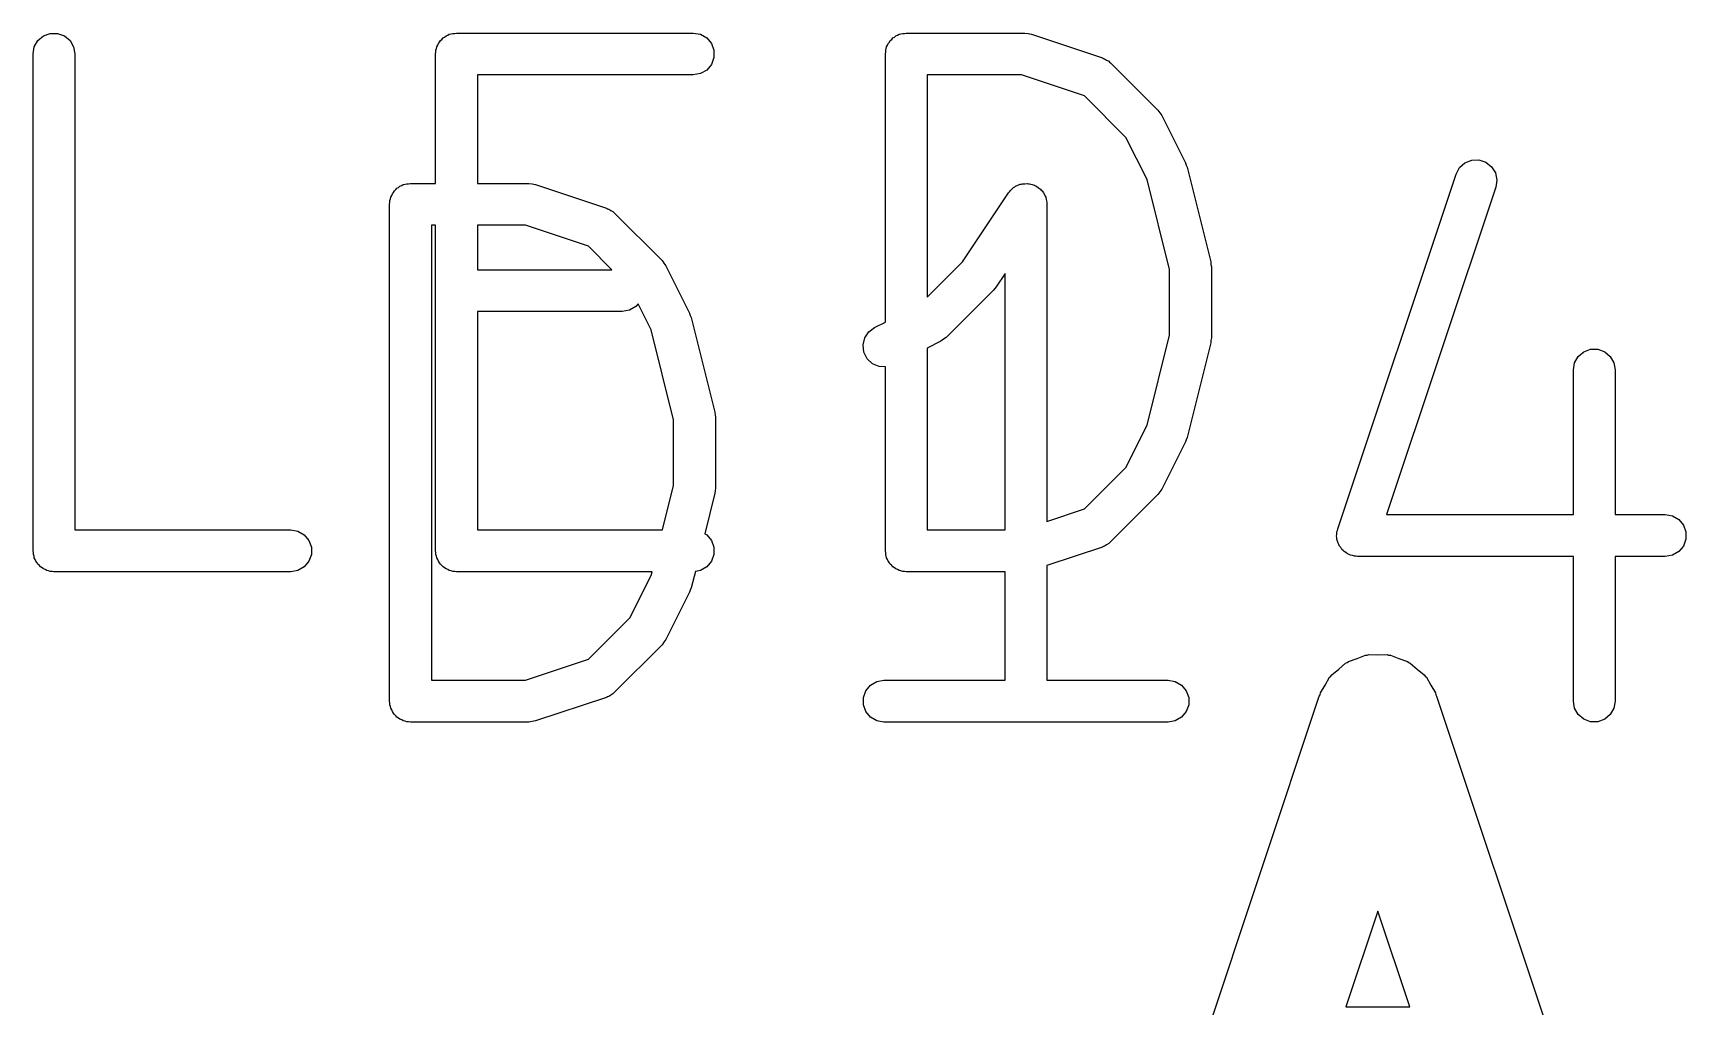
# Model space of a CAD drawing. Extents: x -2.2 to 86.5, y -78.6 to 9.2.
# Drawn here: x 10.736 to 14.747, y -45.05 to -42.685 of the extents above; entities that cross this region are included whole.
import ezdxf

# ---------------------------------------------------------------- set-up
doc = ezdxf.new("R2010")
doc.units = 0
doc.header["$MEASUREMENT"] = 0
doc.layers.add('BLACK', color=7, linetype='CONTINUOUS')

msp = doc.modelspace()

# ---------------------------------------------------------------- linework, layer by layer
at = {"layer": 'Black'}
for p, q in [((10.7395, -42.7187), (10.7483, -42.7034)), ((10.7483, -42.7034), (10.7619, -42.6921)), ((10.7619, -42.6921), (10.7784, -42.686)), ((10.7784, -42.686), (10.7961, -42.686)), ((10.7961, -42.686), (10.8127, -42.6921)), ((10.8127, -42.6921), (10.8262, -42.7034)), ((10.8262, -42.7034), (10.835, -42.7187)), ((11.7162, -42.7187), (11.7184, -42.7148)), ((11.7184, -42.7148), (11.72, -42.7106)), ((11.72, -42.7106), (11.7228, -42.7072)), ((11.7228, -42.7072), (11.725, -42.7034)), ((11.725, -42.7034), (11.7284, -42.7005)), ((11.7284, -42.7005), (11.7313, -42.6971)), ((11.7313, -42.6971), (11.7351, -42.6949)), ((11.7351, -42.6949), (11.7386, -42.6921)), ((11.7386, -42.6921), (11.7427, -42.6905)), ((11.7427, -42.6905), (11.7466, -42.6883)), ((11.7466, -42.6883), (11.751, -42.6875)), ((11.751, -42.6875), (11.7551, -42.686)), ((11.7551, -42.686), (11.7596, -42.686)), ((11.7596, -42.686), (11.764, -42.6852)), ((11.764, -42.6852), (12.3385, -42.6852)), ((12.3385, -42.6852), (12.3559, -42.6883)), ((12.3559, -42.6883), (12.3711, -42.6971)), ((12.3711, -42.6971), (12.3825, -42.7106)), ((12.3825, -42.7106), (12.3885, -42.7272)), ((12.8078, -42.7187), (12.81, -42.7148)), ((12.81, -42.7148), (12.8116, -42.7106)), ((12.8116, -42.7106), (12.8144, -42.7072)), ((12.8144, -42.7072), (12.8166, -42.7034)), ((12.8166, -42.7034), (12.82, -42.7005)), ((12.82, -42.7005), (12.8229, -42.6971)), ((12.8229, -42.6971), (12.8267, -42.6949)), ((12.8267, -42.6949), (12.8301, -42.6921)), ((12.8301, -42.6921), (12.8343, -42.6905)), ((12.8343, -42.6905), (12.8382, -42.6883)), ((12.8382, -42.6883), (12.8425, -42.6875)), ((12.8425, -42.6875), (12.8467, -42.686)), ((12.8467, -42.686), (12.8512, -42.686)), ((12.8512, -42.686), (12.8555, -42.6852)), ((12.8555, -42.6852), (13.1428, -42.6852)), ((13.1428, -42.6852), (13.1508, -42.6867)), ((13.1508, -42.6867), (13.1589, -42.6879)), ((13.1589, -42.6879), (13.3312, -42.7453)), ((10.7365, -42.736), (10.7395, -42.7187)), ((10.7365, -43.9425), (10.7365, -42.736)), ((10.835, -42.7187), (10.8381, -42.736)), ((10.8381, -42.736), (10.8381, -43.8917)), ((11.7132, -42.736), (11.7139, -42.7317)), ((11.7132, -43.0502), (11.7132, -42.736)), ((11.7139, -42.7272), (11.7154, -42.7231)), ((11.7139, -42.7317), (11.7139, -42.7272)), ((11.7154, -42.7231), (11.7162, -42.7187)), ((12.3885, -42.7449), (12.3825, -42.7614)), ((12.3885, -42.7272), (12.3885, -42.7449)), ((12.8047, -42.736), (12.8055, -42.7317)), ((12.8047, -43.3872), (12.8047, -42.736)), ((12.8055, -42.7272), (12.807, -42.7231)), ((12.8055, -42.7317), (12.8055, -42.7272)), ((12.807, -42.7231), (12.8078, -42.7187)), ((13.3312, -42.7453), (13.3338, -42.7467)), ((13.3338, -42.7467), (13.3366, -42.7475)), ((13.3366, -42.7475), (13.3415, -42.7509)), ((13.3415, -42.7509), (13.3467, -42.7537)), ((13.3467, -42.7537), (13.3487, -42.7559)), ((12.3385, -42.7868), (11.8148, -42.7868)), ((11.8148, -42.7868), (11.8148, -43.0502)), ((12.3559, -42.7838), (12.3385, -42.7868)), ((12.3711, -42.775), (12.3559, -42.7838)), ((12.3825, -42.7614), (12.3711, -42.775)), ((12.9063, -42.7868), (12.9063, -43.3263)), ((13.1346, -42.7868), (12.9063, -42.7868)), ((13.2877, -42.8379), (13.1346, -42.7868)), ((13.3487, -42.7559), (13.3511, -42.7576)), ((13.3511, -42.7576), (13.466, -42.8725)), ((13.3883, -42.9385), (13.2877, -42.8379)), ((13.466, -42.8725), (13.4707, -42.8792)), ((13.4707, -42.8792), (13.4755, -42.8857)), ((13.4755, -42.8857), (13.533, -43.0006)), ((13.4396, -43.041), (13.3883, -42.9385)), ((14.211, -43.0003), (14.2274, -42.9938)), ((14.2274, -42.9938), (14.2451, -42.9933)), ((14.2451, -42.9933), (14.2618, -42.9989)), ((13.533, -43.0006), (13.5345, -43.0059)), ((13.5345, -43.0059), (13.5368, -43.011)), ((13.5368, -43.011), (13.5943, -43.2408)), ((13.9022, -43.8893), (14.1894, -43.0275)), ((14.1894, -43.0275), (14.1978, -43.012)), ((14.1978, -43.012), (14.211, -43.0003)), ((14.2618, -42.9989), (14.2756, -43.0099)), ((14.2756, -43.0099), (14.2849, -43.0249)), ((14.2849, -43.0249), (14.2884, -43.0422)), ((11.6067, -43.0798), (11.6083, -43.0756)), ((11.6083, -43.0756), (11.6111, -43.0722)), ((11.6111, -43.0722), (11.6133, -43.0684)), ((11.6133, -43.0684), (11.6168, -43.0655)), ((11.6168, -43.0655), (11.6196, -43.0621)), ((11.6196, -43.0621), (11.6235, -43.0599)), ((11.6235, -43.0599), (11.6269, -43.0571)), ((11.6269, -43.0571), (11.631, -43.0555)), ((11.631, -43.0555), (11.6349, -43.0533)), ((11.6349, -43.0533), (11.6393, -43.0525)), ((11.6393, -43.0525), (11.6434, -43.051)), ((11.6434, -43.051), (11.6479, -43.051)), ((11.6479, -43.051), (11.6523, -43.0502)), ((11.6523, -43.0502), (11.7132, -43.0502)), ((11.8148, -43.0502), (11.9395, -43.0502)), ((11.9395, -43.0502), (11.9475, -43.0517)), ((11.9475, -43.0517), (11.9556, -43.0529)), ((11.9556, -43.0529), (12.1279, -43.1103)), ((12.9916, -43.241), (13.1038, -43.0729)), ((13.1038, -43.0729), (13.1057, -43.0708)), ((13.1057, -43.0708), (13.1071, -43.0684)), ((13.1071, -43.0684), (13.1118, -43.0645)), ((13.1118, -43.0645), (13.1159, -43.0601)), ((13.1159, -43.0601), (13.1185, -43.0589)), ((13.1185, -43.0589), (13.1206, -43.0571)), ((13.1206, -43.0571), (13.1263, -43.055)), ((13.1263, -43.055), (13.1318, -43.0523)), ((13.1318, -43.0523), (13.1346, -43.052)), ((13.1346, -43.052), (13.1372, -43.051)), ((13.1372, -43.051), (13.1433, -43.051)), ((13.1433, -43.051), (13.1493, -43.0504)), ((13.1493, -43.0504), (13.152, -43.051)), ((13.152, -43.051), (13.1548, -43.051)), ((13.1548, -43.051), (13.1605, -43.0531)), ((13.1605, -43.0531), (13.1664, -43.0545)), ((13.1664, -43.0545), (13.1688, -43.0561)), ((13.1688, -43.0561), (13.1714, -43.0571)), ((13.1714, -43.0571), (13.1761, -43.061)), ((13.1761, -43.061), (13.1811, -43.0643)), ((13.1811, -43.0643), (13.1828, -43.0666)), ((13.1828, -43.0666), (13.1849, -43.0684)), ((13.1849, -43.0684), (13.188, -43.0736)), ((13.188, -43.0736), (13.1916, -43.0785)), ((13.4942, -43.2594), (13.4396, -43.041)), ((14.2858, -43.0597), (14.0208, -43.8546)), ((14.2884, -43.0422), (14.2858, -43.0597)), ((11.6015, -43.101), (11.6022, -43.0967)), ((11.6015, -44.3075), (11.6015, -43.101)), ((11.6022, -43.0922), (11.6038, -43.0881)), ((11.6022, -43.0967), (11.6022, -43.0922)), ((11.6038, -43.0881), (11.6045, -43.0837)), ((11.6045, -43.0837), (11.6067, -43.0798)), ((12.1279, -43.1103), (12.1305, -43.1117)), ((12.1305, -43.1117), (12.1333, -43.1125)), ((12.1333, -43.1125), (12.1382, -43.1159)), ((12.1382, -43.1159), (12.1435, -43.1187)), ((13.1916, -43.0785), (13.1924, -43.0812)), ((13.1924, -43.0812), (13.1938, -43.0837)), ((13.1938, -43.0837), (13.1948, -43.0896)), ((13.1948, -43.0896), (13.1965, -43.0955)), ((13.1965, -43.0955), (13.1963, -43.0983)), ((13.1963, -43.0983), (13.1968, -43.101)), ((13.1968, -43.101), (13.1968, -43.871)), ((11.7031, -43.1518), (11.7031, -44.2567)), ((11.7132, -43.1518), (11.7031, -43.1518)), ((11.7132, -43.9425), (11.7132, -43.1518)), ((11.8148, -43.1518), (11.8148, -43.2598)), ((11.9313, -43.1518), (11.8148, -43.1518)), ((12.0844, -43.2029), (11.9313, -43.1518)), ((12.1435, -43.1187), (12.1454, -43.1209)), ((12.1454, -43.1209), (12.1478, -43.1226)), ((12.1478, -43.1226), (12.2627, -43.2375)), ((12.1413, -43.2598), (12.0844, -43.2029)), ((11.8148, -43.2598), (12.1413, -43.2598)), ((12.2627, -43.2375), (12.2674, -43.2442)), ((12.2674, -43.2442), (12.2722, -43.2507)), ((12.2722, -43.2507), (12.3297, -43.3656)), ((12.9063, -43.3263), (12.9916, -43.241)), ((13.0952, -43.2688), (13.0734, -43.3016)), ((13.0952, -43.8917), (13.0952, -43.2688)), ((13.4942, -43.4192), (13.4942, -43.2594)), ((13.5943, -43.2408), (13.5947, -43.247)), ((13.5947, -43.247), (13.5958, -43.2531)), ((13.5958, -43.2531), (13.5958, -43.4255)), ((13.067, -43.3093), (12.9521, -43.4242)), ((13.0699, -43.3052), (13.067, -43.3093)), ((13.0734, -43.3016), (13.0699, -43.3052)), ((12.1988, -43.3495), (12.1835, -43.3583)), ((12.2046, -43.3426), (12.1988, -43.3495)), ((12.2363, -43.406), (12.2046, -43.3426)), ((12.1661, -43.3614), (11.8148, -43.3614)), ((11.8148, -43.3614), (11.8148, -43.8917)), ((12.1835, -43.3583), (12.1661, -43.3614)), ((12.3297, -43.3656), (12.3313, -43.3709)), ((12.3313, -43.3709), (12.3335, -43.376)), ((12.3335, -43.376), (12.391, -43.6058)), ((12.7786, -43.4003), (12.8047, -43.3872)), ((12.2909, -43.6244), (12.2363, -43.406)), ((12.7506, -43.4427), (12.7547, -43.4256)), ((12.7547, -43.4256), (12.7644, -43.4108)), ((12.7644, -43.4108), (12.7786, -43.4003)), ((12.9389, -43.4337), (12.9063, -43.45)), ((12.9455, -43.4289), (12.9389, -43.4337)), ((12.9521, -43.4242), (12.9455, -43.4289)), ((13.4396, -43.6376), (13.4942, -43.4192)), ((13.5947, -43.4316), (13.5943, -43.4378)), ((13.5958, -43.4255), (13.5947, -43.4316)), ((12.7526, -43.4602), (12.7506, -43.4427)), ((12.7605, -43.476), (12.7526, -43.4602)), ((12.7733, -43.4882), (12.7605, -43.476)), ((12.9063, -43.45), (12.9063, -43.8917)), ((13.5943, -43.4378), (13.5368, -43.6676)), ((14.4771, -43.4858), (14.486, -43.4706)), ((14.486, -43.4706), (14.4995, -43.4592)), ((14.4995, -43.4592), (14.5161, -43.4532)), ((14.5161, -43.4532), (14.5337, -43.4532)), ((14.5337, -43.4532), (14.5503, -43.4592)), ((14.5503, -43.4592), (14.5638, -43.4706)), ((14.5638, -43.4706), (14.5726, -43.4858)), ((12.7895, -43.4952), (12.7733, -43.4882)), ((12.8047, -43.4961), (12.7895, -43.4952)), ((12.8047, -43.9425), (12.8047, -43.4961)), ((14.4741, -43.5032), (14.4771, -43.4858)), ((14.4741, -43.8546), (14.4741, -43.5032)), ((14.5726, -43.4858), (14.5757, -43.5032)), ((14.5757, -43.5032), (14.5757, -43.8546)), ((12.2909, -43.7842), (12.2909, -43.6244)), ((12.391, -43.6058), (12.3914, -43.612)), ((12.3914, -43.612), (12.3925, -43.6181)), ((12.3925, -43.6181), (12.3925, -43.7905)), ((13.3883, -43.7401), (13.4396, -43.6376)), ((13.5345, -43.6727), (13.533, -43.678)), ((13.5368, -43.6676), (13.5345, -43.6727)), ((13.533, -43.678), (13.4755, -43.7929)), ((13.2877, -43.8407), (13.3883, -43.7401)), ((12.264, -43.8917), (12.2909, -43.7842)), ((12.3914, -43.7966), (12.391, -43.8028)), ((12.3925, -43.7905), (12.3914, -43.7966)), ((13.4755, -43.7929), (13.4707, -43.7994)), ((12.391, -43.8028), (12.3664, -43.9009)), ((13.466, -43.8061), (13.3511, -43.921)), ((13.4707, -43.7994), (13.466, -43.8061)), ((13.1968, -43.871), (13.2877, -43.8407)), ((14.0208, -43.8546), (14.4741, -43.8546)), ((14.5757, -43.8546), (14.6972, -43.8546)), ((14.6972, -43.8546), (14.7146, -43.8576)), ((14.7146, -43.8576), (14.7299, -43.8665)), ((14.7299, -43.8665), (14.7412, -43.88)), ((10.8381, -43.8917), (11.3618, -43.8917)), ((11.3618, -43.8917), (11.3792, -43.8948)), ((11.3792, -43.8948), (11.3944, -43.9036)), ((11.3944, -43.9036), (11.4058, -43.9171)), ((11.4058, -43.9171), (11.4118, -43.9337)), ((11.8148, -43.8917), (12.264, -43.8917)), ((12.3664, -43.9009), (12.3711, -43.9036)), ((12.3711, -43.9036), (12.3825, -43.9171)), ((12.3825, -43.9171), (12.3885, -43.9337)), ((12.9063, -43.8917), (13.0952, -43.8917)), ((13.8996, -43.9068), (13.9003, -43.9017)), ((13.9003, -43.9104), (13.8996, -43.9068)), ((13.9003, -43.8966), (13.9016, -43.893)), ((13.9003, -43.9017), (13.9003, -43.8966)), ((13.9003, -43.9142), (13.9003, -43.9104)), ((13.9021, -43.919), (13.9003, -43.9142)), ((13.9016, -43.893), (13.9022, -43.8893)), ((14.7412, -43.88), (14.7473, -43.8966)), ((14.7473, -43.9142), (14.7412, -43.9308)), ((14.7473, -43.8966), (14.7473, -43.9142)), ((10.7372, -43.9469), (10.7365, -43.9425)), ((10.7372, -43.9514), (10.7372, -43.9469)), ((10.7388, -43.9555), (10.7372, -43.9514)), ((10.7395, -43.9599), (10.7388, -43.9555)), ((11.4118, -43.9514), (11.4058, -43.9679)), ((11.4118, -43.9337), (11.4118, -43.9514)), ((11.7139, -43.9469), (11.7132, -43.9425)), ((11.7139, -43.9514), (11.7139, -43.9469)), ((11.7154, -43.9555), (11.7139, -43.9514)), ((11.7162, -43.9599), (11.7154, -43.9555)), ((12.3885, -43.9514), (12.3825, -43.9679)), ((12.3885, -43.9337), (12.3885, -43.9514)), ((12.8055, -43.9469), (12.8047, -43.9425)), ((12.8055, -43.9514), (12.8055, -43.9469)), ((12.807, -43.9555), (12.8055, -43.9514)), ((12.8078, -43.9599), (12.807, -43.9555)), ((13.3312, -43.9333), (13.1968, -43.9781)), ((13.3338, -43.9319), (13.3312, -43.9333)), ((13.3366, -43.9311), (13.3338, -43.9319)), ((13.3415, -43.9277), (13.3366, -43.9311)), ((13.3467, -43.9249), (13.3415, -43.9277)), ((13.3487, -43.9227), (13.3467, -43.9249)), ((13.3511, -43.921), (13.3487, -43.9227)), ((13.9031, -43.9241), (13.9021, -43.919)), ((13.9051, -43.9273), (13.9031, -43.9241)), ((13.9064, -43.9308), (13.9051, -43.9273)), ((13.9097, -43.9347), (13.9064, -43.9308)), ((13.9123, -43.9391), (13.9097, -43.9347)), ((13.9153, -43.9414), (13.9123, -43.9391)), ((13.9177, -43.9443), (13.9153, -43.9414)), ((13.9222, -43.9469), (13.9177, -43.9443)), ((13.9262, -43.9501), (13.9222, -43.9469)), ((13.9297, -43.9512), (13.9262, -43.9501)), ((13.933, -43.9531), (13.9297, -43.9512)), ((13.938, -43.954), (13.933, -43.9531)), ((13.9429, -43.9556), (13.938, -43.954)), ((13.9467, -43.9555), (13.9429, -43.9556)), ((13.9504, -43.9562), (13.9467, -43.9555)), ((14.4741, -43.9562), (13.9504, -43.9562)), ((14.4741, -44.3075), (14.4741, -43.9562)), ((14.6972, -43.9562), (14.5757, -43.9562)), ((14.5757, -43.9562), (14.5757, -44.3075)), ((14.7146, -43.9531), (14.6972, -43.9562)), ((14.7299, -43.9443), (14.7146, -43.9531)), ((14.7412, -43.9308), (14.7299, -43.9443)), ((10.7417, -43.9638), (10.7395, -43.9599)), ((10.7433, -43.9679), (10.7417, -43.9638)), ((10.7461, -43.9714), (10.7433, -43.9679)), ((10.7483, -43.9752), (10.7461, -43.9714)), ((10.7518, -43.9781), (10.7483, -43.9752)), ((10.7546, -43.9815), (10.7518, -43.9781)), ((10.7585, -43.9837), (10.7546, -43.9815)), ((10.7619, -43.9865), (10.7585, -43.9837)), ((10.766, -43.9881), (10.7619, -43.9865)), ((10.7699, -43.9903), (10.766, -43.9881)), ((10.7743, -43.9911), (10.7699, -43.9903)), ((10.7784, -43.9926), (10.7743, -43.9911)), ((10.7829, -43.9926), (10.7784, -43.9926)), ((10.7873, -43.9933), (10.7829, -43.9926)), ((11.3618, -43.9933), (10.7873, -43.9933)), ((11.3792, -43.9903), (11.3618, -43.9933)), ((11.3944, -43.9815), (11.3792, -43.9903)), ((11.4058, -43.9679), (11.3944, -43.9815)), ((11.7184, -43.9638), (11.7162, -43.9599)), ((11.72, -43.9679), (11.7184, -43.9638)), ((11.7228, -43.9714), (11.72, -43.9679)), ((11.725, -43.9752), (11.7228, -43.9714)), ((11.7284, -43.9781), (11.725, -43.9752)), ((11.7313, -43.9815), (11.7284, -43.9781)), ((11.7351, -43.9837), (11.7313, -43.9815)), ((11.7386, -43.9865), (11.7351, -43.9837)), ((11.7427, -43.9881), (11.7386, -43.9865)), ((11.7466, -43.9903), (11.7427, -43.9881)), ((11.751, -43.9911), (11.7466, -43.9903)), ((11.7551, -43.9926), (11.751, -43.9911)), ((11.7596, -43.9926), (11.7551, -43.9926)), ((11.764, -43.9933), (11.7596, -43.9926)), ((12.2386, -43.9933), (11.764, -43.9933)), ((12.2363, -44.0026), (12.2386, -43.9933)), ((12.3436, -43.9925), (12.3335, -44.0326)), ((12.3559, -43.9903), (12.3436, -43.9925)), ((12.3711, -43.9815), (12.3559, -43.9903)), ((12.3825, -43.9679), (12.3711, -43.9815)), ((12.81, -43.9638), (12.8078, -43.9599)), ((12.8116, -43.9679), (12.81, -43.9638)), ((12.8144, -43.9714), (12.8116, -43.9679)), ((12.8166, -43.9752), (12.8144, -43.9714)), ((12.82, -43.9781), (12.8166, -43.9752)), ((12.8229, -43.9815), (12.82, -43.9781)), ((12.8267, -43.9837), (12.8229, -43.9815)), ((12.8301, -43.9865), (12.8267, -43.9837)), ((12.8343, -43.9881), (12.8301, -43.9865)), ((12.8382, -43.9903), (12.8343, -43.9881)), ((12.8425, -43.9911), (12.8382, -43.9903)), ((12.8467, -43.9926), (12.8425, -43.9911)), ((12.8512, -43.9926), (12.8467, -43.9926)), ((12.8555, -43.9933), (12.8512, -43.9926)), ((13.0952, -43.9933), (12.8555, -43.9933)), ((13.0952, -44.2567), (13.0952, -43.9933)), ((13.1968, -43.9781), (13.1968, -44.2567)), ((12.185, -44.1051), (12.2363, -44.0026)), ((12.3313, -44.0377), (12.3297, -44.043)), ((12.3335, -44.0326), (12.3313, -44.0377)), ((12.3297, -44.043), (12.2722, -44.1579)), ((12.0844, -44.2057), (12.185, -44.1051)), ((12.2722, -44.1579), (12.2674, -44.1644)), ((12.2627, -44.1711), (12.1478, -44.286)), ((12.2674, -44.1644), (12.2627, -44.1711)), ((13.9495, -44.204), (13.9699, -44.1959)), ((13.9699, -44.1959), (13.9741, -44.1958)), ((13.9741, -44.1958), (13.978, -44.1945)), ((13.978, -44.1945), (14, -44.1951)), ((14, -44.1951), (14.022, -44.1945)), ((14.022, -44.1945), (14.0259, -44.1958)), ((14.0259, -44.1958), (14.0301, -44.1959)), ((14.0301, -44.1959), (14.0505, -44.204)), ((11.9313, -44.2567), (12.0844, -44.2057)), ((13.8878, -44.2433), (13.905, -44.2297)), ((13.905, -44.2297), (13.9215, -44.215)), ((13.9215, -44.215), (13.9253, -44.2135)), ((13.9253, -44.2135), (13.9286, -44.211)), ((13.9286, -44.211), (13.9495, -44.204)), ((14.0505, -44.204), (14.0714, -44.211)), ((14.0714, -44.211), (14.0747, -44.2135)), ((14.0747, -44.2135), (14.0785, -44.215)), ((14.0785, -44.215), (14.095, -44.2297)), ((14.095, -44.2297), (14.1122, -44.2433)), ((11.7031, -44.2567), (11.9313, -44.2567)), ((12.7573, -44.2821), (12.7687, -44.2686)), ((12.7687, -44.2686), (12.7839, -44.2598)), ((12.7839, -44.2598), (12.8013, -44.2567)), ((12.8013, -44.2567), (13.0952, -44.2567)), ((13.1968, -44.2567), (13.4907, -44.2567)), ((13.4907, -44.2567), (13.5081, -44.2598)), ((13.5081, -44.2598), (13.5234, -44.2686)), ((13.5234, -44.2686), (13.5347, -44.2821)), ((13.8605, -44.2877), (13.872, -44.269)), ((13.872, -44.269), (13.8825, -44.2496)), ((13.8825, -44.2496), (13.8856, -44.2469)), ((13.8856, -44.2469), (13.8878, -44.2433)), ((14.1122, -44.2433), (14.1144, -44.2469)), ((14.1144, -44.2469), (14.1175, -44.2496)), ((14.1175, -44.2496), (14.128, -44.269)), ((14.128, -44.269), (14.1395, -44.2877)), ((11.6022, -44.3119), (11.6015, -44.3075)), ((11.6022, -44.3164), (11.6022, -44.3119)), ((11.6038, -44.3205), (11.6022, -44.3164)), ((12.1279, -44.2983), (11.9556, -44.3557)), ((12.1305, -44.2969), (12.1279, -44.2983)), ((12.1333, -44.2961), (12.1305, -44.2969)), ((12.1382, -44.2927), (12.1333, -44.2961)), ((12.1435, -44.2899), (12.1382, -44.2927)), ((12.1454, -44.2877), (12.1435, -44.2899)), ((12.1478, -44.286), (12.1454, -44.2877)), ((12.7513, -44.2987), (12.7573, -44.2821)), ((12.7513, -44.3164), (12.7513, -44.2987)), ((12.7573, -44.3329), (12.7513, -44.3164)), ((13.4577, -45.4954), (13.8577, -44.2954)), ((13.5347, -44.2821), (13.5408, -44.2987)), ((13.5408, -44.3164), (13.5347, -44.3329)), ((13.5408, -44.2987), (13.5408, -44.3164)), ((13.8577, -44.2954), (13.8597, -44.2918)), ((13.8597, -44.2918), (13.8605, -44.2877)), ((14.1395, -44.2877), (14.1403, -44.2918)), ((14.1403, -44.2918), (14.1423, -44.2954)), ((14.1423, -44.2954), (14.5423, -45.4954)), ((14.4771, -44.3249), (14.4741, -44.3075)), ((14.5757, -44.3075), (14.5726, -44.3249)), ((11.6045, -44.3249), (11.6038, -44.3205)), ((11.6067, -44.3288), (11.6045, -44.3249)), ((11.6083, -44.3329), (11.6067, -44.3288)), ((11.6111, -44.3364), (11.6083, -44.3329)), ((11.6133, -44.3402), (11.6111, -44.3364)), ((11.6168, -44.3431), (11.6133, -44.3402)), ((11.6196, -44.3465), (11.6168, -44.3431)), ((11.6235, -44.3487), (11.6196, -44.3465)), ((11.6269, -44.3515), (11.6235, -44.3487)), ((11.631, -44.3531), (11.6269, -44.3515)), ((11.6349, -44.3553), (11.631, -44.3531)), ((11.6393, -44.3561), (11.6349, -44.3553)), ((11.6434, -44.3576), (11.6393, -44.3561)), ((11.6479, -44.3576), (11.6434, -44.3576)), ((11.6523, -44.3583), (11.6479, -44.3576)), ((11.9395, -44.3583), (11.6523, -44.3583)), ((11.9475, -44.3569), (11.9395, -44.3583)), ((11.9556, -44.3557), (11.9475, -44.3569)), ((12.7687, -44.3465), (12.7573, -44.3329)), ((12.7839, -44.3553), (12.7687, -44.3465)), ((12.8013, -44.3583), (12.7839, -44.3553)), ((13.4907, -44.3583), (12.8013, -44.3583)), ((13.5081, -44.3553), (13.4907, -44.3583)), ((13.5234, -44.3465), (13.5081, -44.3553)), ((13.5347, -44.3329), (13.5234, -44.3465)), ((14.486, -44.3402), (14.4771, -44.3249)), ((14.4995, -44.3515), (14.486, -44.3402)), ((14.5161, -44.3576), (14.4995, -44.3515)), ((14.5337, -44.3576), (14.5161, -44.3576)), ((14.5503, -44.3515), (14.5337, -44.3576)), ((14.5638, -44.3402), (14.5503, -44.3515)), ((14.5726, -44.3249), (14.5638, -44.3402)), ((14, -44.8172), (13.9224, -45.05)), ((14.0776, -45.05), (14, -44.8172)), ((13.9224, -45.05), (14.0776, -45.05))]:
    msp.add_line(p, q, dxfattribs=at)

doc.saveas('drawing.dxf')
